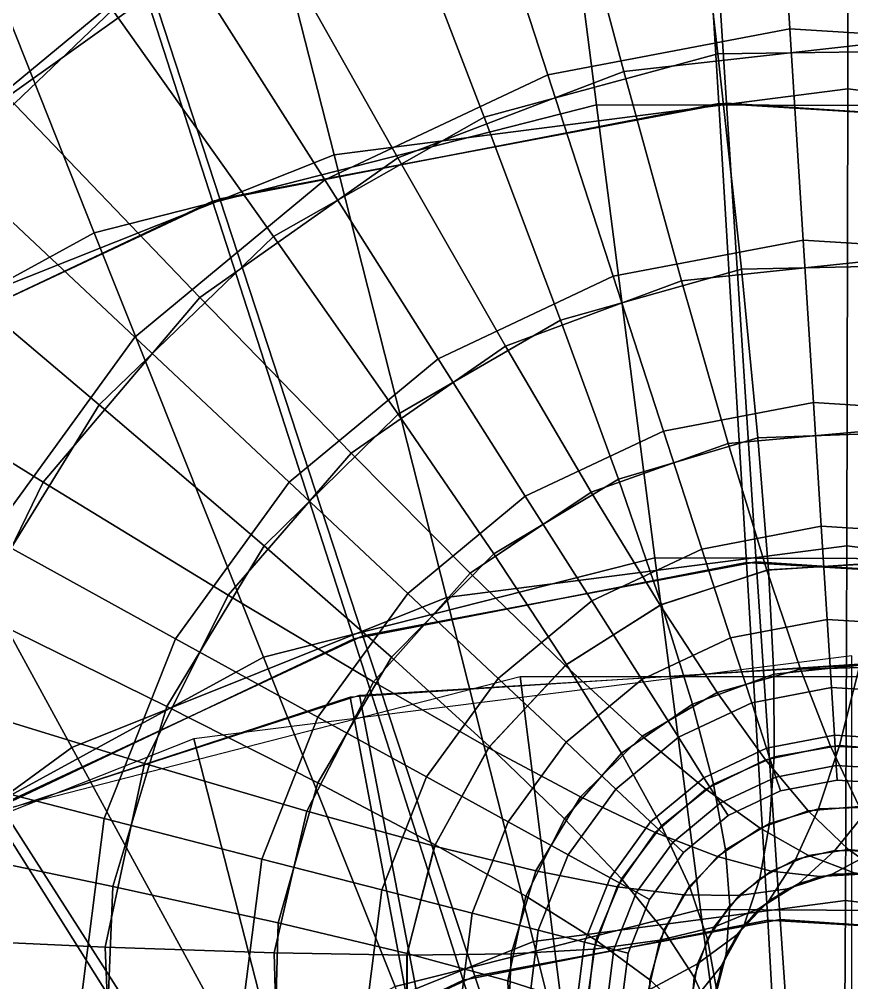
# Model space of a CAD drawing. Header units: metres. Extents: x -115920 to 115770, y -165555 to 165691.
# Drawn here: x -36335 to 0, y 51218 to 93257 of the extents above; entities that cross this region are included whole.
import ezdxf

# ---------------------------------------------------------------- set-up
doc = ezdxf.new("R2010")
doc.units = ezdxf.units.M

msp = doc.modelspace()

# ---------------------------------------------------------------- linework, layer by layer
for points in [[(-163.291, 90215.2, 54663.2), (-127.003, 115878, 57053.5), (-28940.8, 112206, 56276.8), (-22593.8, 87340.3, 53886.6)], [(22277.4, 87421.5, 55439.9), (28694.7, 112269, 57830.1), (-127.003, 115878, 57053.5), (-163.291, 90215.2, 54663.2)], [(-5799.4, 89578.3, -51556.6), (-7380.86, 115293, -50780), (-35821.1, 109835, -53170.3), (-27894.4, 85321.8, -53946.9)], [(-7127.35, 115309, -46293.5), (-5473.46, 89598.8, -45516.8), (-27583.8, 85422.7, -47907.1), (-35579.5, 109914, -48683.7)], [(16660, 88206.3, -49166.4), (21523.2, 113506, -48389.7), (-7380.86, 115293, -50780), (-5799.4, 89578.3, -51556.6)], [(21772.7, 113459, -43903.2), (16980.8, 88145.1, -43126.5), (-5473.46, 89598.8, -45516.8), (-7127.35, 115309, -46293.5)], [(-14397.4, 114980, -1149.87), (-11145, 89524.3, 1240.4), (-33058.6, 83940.1, 463.755), (-42539.6, 107788, -1926.51)], [(14649.4, 114949, -373.222), (11469, 89483.3, 2017.04), (-11145, 89524.3, 1240.4), (-14397.4, 114980, -1149.87)], [(-22593.8, 87340.3, 53886.6), (-28940.8, 112206, 56276.8), (-55936.1, 101484, 55500.2), (-43604.6, 78977.5, 53109.9)], [(-33367.9, 111401, -57661.1), (-25774.2, 97789.8, -56183.8), (-36849.3, 89878.6, -58217.1), (-47589.4, 101174, -59694.3)], [(-27894.4, 85321.8, 5809.73), (-35821.1, 109835, 6586.38), (-62010.6, 97476, 4196.11), (-48236.7, 75704.2, 3419.47)], [(-35579.5, 109914, -48683.7), (-27583.8, 85422.7, -47907.1), (-47961, 75879.2, -50297.3), (-61796.1, 97612.1, -51074)], [(-37694.8, 109397, 6610.62), (-29415, 96350.6, 9123.9), (-40017.8, 87579.2, 9123.9), (-51282.1, 98157.1, 6610.62)], [(-29415, 96350.6, 56876.1), (-37694.8, 109397, 59389.4), (-51282.1, 98157.1, 59389.4), (-40017.8, 87579.2, 56876.1)], [(-42539.6, 107788, -1926.51), (-33058.6, 83940.1, 463.755), (-52895, 73081.6, -312.889), (-68008.8, 93822.1, -2703.15)], [(-32267.3, 93669.1, 6450.04), (-41350, 106335, 7927.31), (-54061, 94282.2, 5894.02), (-42113.7, 84272.6, 4416.76)], [(-3446.98, 104788, 9123.9), (-2695.6, 92845.3, 11637.2), (-13266.1, 90828.8, 11637.2), (-16963.9, 102210, 9123.9)], [(-2695.6, 92845.3, 54362.8), (-3446.98, 104788, 56876.1), (-16963.9, 102210, 56876.1), (-13266.1, 90828.8, 54362.8)], [(10286.6, 103924, 9123.9), (8044.28, 92169.6, 11637.2), (-2695.6, 92845.3, 11637.2), (-3446.98, 104788, 9123.9)], [(8044.28, 92169.6, 54362.8), (10286.6, 103924, 56876.1), (-3446.98, 104788, 56876.1), (-2695.6, 92845.3, 54362.8)], [(436.767, 104295, -52117.2), (561.565, 92157.1, -50640), (-9940.11, 90972.3, -52673.2), (-13079.7, 102698, -54150.5)], [(4726.54, 91895, -39759.4), (6371.68, 103922, -38282.2), (-7238.33, 103812, -40315.4), (-5840.82, 91754.3, -41792.7)], [(-5840.82, 91754.3, -41792.7), (-7238.33, 103812, -40315.4), (-20393.5, 100322, -42348.7), (-16041.2, 88989.9, -43826)], [(-13079.7, 102698, -54150.5), (-9940.11, 90972.3, -52673.2), (-19817.2, 87213, -54706.5), (-25774.2, 97789.8, -56183.8)], [(-16963.9, 102210, 9123.9), (-13266.1, 90828.8, 11637.2), (-23003, 86247, 11637.2), (-29415, 96350.6, 9123.9)], [(-13266.1, 90828.8, 54362.8), (-16963.9, 102210, 56876.1), (-29415, 96350.6, 56876.1), (-23003, 86247, 54362.8)], [(-16041.2, 88989.9, -43826), (-20393.5, 100322, -42348.7), (-32267.3, 93669.1, -44382), (-25233.6, 83775.7, -45859.3)], [(-25774.2, 97789.8, -56183.8), (-19817.2, 87213, -54706.5), (-28449.1, 81115.6, -56739.8), (-36849.3, 89878.6, -58217.1)], [(-29415, 96350.6, 9123.9), (-23003, 86247, 11637.2), (-31294.6, 79387.6, 11637.2), (-40017.8, 87579.2, 9123.9)], [(-23003, 86247, 54362.8), (-29415, 96350.6, 56876.1), (-40017.8, 87579.2, 56876.1), (-31294.6, 79387.6, 54362.8)], [(-25233.6, 83775.7, 4972.77), (-32267.3, 93669.1, 6450.04), (-42113.7, 84272.6, 4416.76), (-32840.5, 76439.2, 2939.49)], [(-2695.6, 92845.3, 11637.2), (-2115.38, 83623, 14150.4), (-10410.6, 82040.6, 14150.4), (-13266.1, 90828.8, 11637.2)], [(-2115.38, 83623, 51849.6), (-2695.6, 92845.3, 54362.8), (-13266.1, 90828.8, 54362.8), (-10410.6, 82040.6, 51849.6)], [(8044.28, 92169.6, 11637.2), (6312.78, 83092.8, 14150.4), (-2115.38, 83623, 14150.4), (-2695.6, 92845.3, 11637.2)], [(6312.78, 83092.8, 51849.6), (8044.28, 92169.6, 54362.8), (-2695.6, 92845.3, 54362.8), (-2115.38, 83623, 51849.6)], [(561.565, 92157.1, -50640), (722.022, 82695.7, -49162.7), (-7431.75, 81848.1, -51196), (-9940.11, 90972.3, -52673.2)], [(-4814.19, 82347.4, -43270), (-5840.82, 91754.3, -41792.7), (-16041.2, 88989.9, -43826), (-12707.4, 80133.9, -45303.2)], [(3381.53, 82528.4, -41236.7), (4726.54, 91895, -39759.4), (-5840.82, 91754.3, -41792.7), (-4814.19, 82347.4, -43270)], [(-13266.1, 90828.8, 11637.2), (-10410.6, 82040.6, 14150.4), (-18051.7, 78445, 14150.4), (-23003, 86247, 11637.2)], [(-10410.6, 82040.6, 51849.6), (-13266.1, 90828.8, 54362.8), (-23003, 86247, 54362.8), (-18051.7, 78445, 51849.6)], [(-9940.11, 90972.3, -52673.2), (-7431.75, 81848.1, -51196), (-15118.6, 78999.3, -53229.3), (-19817.2, 87213, -54706.5)], [(-209.948, 70280.6, 52273), (-163.291, 90215.2, 54663.2), (-22593.8, 87340.3, 53886.6), (-17681.4, 68020.4, 51496.3)], [(17274.7, 68124.8, 53049.6), (22277.4, 87421.5, 55439.9), (-163.291, 90215.2, 54663.2), (-209.948, 70280.6, 52273)], [(-36849.3, 89878.6, -58217.1), (-28449.1, 81115.6, -56739.8), (-35293.5, 73063, -58773.1), (-45609, 79461.7, -60250.4)], [(-4586.2, 69551.9, -52333.3), (-5799.4, 89578.3, -51556.6), (-27894.4, 85321.8, -53946.9), (-21739, 66226.3, -54723.6)], [(-5473.46, 89598.8, -45516.8), (-4167.13, 69578.3, -44740.2), (-21339.6, 66356.1, -47130.4), (-27583.8, 85422.7, -47907.1)], [(12854.7, 68507.4, -49943), (16660, 88206.3, -49166.4), (-5799.4, 89578.3, -51556.6), (-4586.2, 69551.9, -52333.3)], [(16980.8, 88145.1, -43126.5), (13267.2, 68428.7, -42349.9), (-4167.13, 69578.3, -44740.2), (-5473.46, 89598.8, -45516.8)], [(-11145, 89524.3, 1240.4), (-8600.2, 69752.7, 3630.67), (-25676.8, 65422.5, 2854.02), (-33058.6, 83940.1, 463.755)], [(11469, 89483.3, 2017.04), (9016.79, 69700.1, 4407.31), (-8600.2, 69752.7, 3630.67), (-11145, 89524.3, 1240.4)], [(-12707.4, 80133.9, -45303.2), (-16041.2, 88989.9, -43826), (-25233.6, 83775.7, -45859.3), (-19802.2, 76027, -47336.5)], [(-40017.8, 87579.2, 9123.9), (-31294.6, 79387.6, 11637.2), (-37619.8, 70681.7, 11637.2), (-48106.1, 76446.6, 9123.9)], [(-31294.6, 79387.6, 54362.8), (-40017.8, 87579.2, 56876.1), (-48106.1, 76446.6, 56876.1), (-37619.8, 70681.7, 54362.8)], [(-17681.4, 68020.4, 51496.3), (-22593.8, 87340.3, 53886.6), (-43604.6, 78977.5, 53109.9), (-34041.9, 61486.2, 50719.7)], [(-19817.2, 87213, -54706.5), (-15118.6, 78999.3, -53229.3), (-21855.4, 74328.4, -55262.5), (-28449.1, 81115.6, -56739.8)], [(-23003, 86247, 11637.2), (-18051.7, 78445, 14150.4), (-24558.6, 73062, 14150.4), (-31294.6, 79387.6, 11637.2)], [(-18051.7, 78445, 51849.6), (-23003, 86247, 54362.8), (-31294.6, 79387.6, 54362.8), (-24558.6, 73062, 51849.6)], [(-27583.8, 85422.7, -47907.1), (-21339.6, 66356.1, -47130.4), (-37171.3, 58964.4, -49520.7), (-47961, 75879.2, -50297.3)], [(-21739, 66226.3, 5033.09), (-27894.4, 85321.8, 5809.73), (-48236.7, 75704.2, 3419.47), (-37525.8, 58739.4, 2642.82)], [(-32840.5, 76439.2, 2939.49), (-42113.7, 84272.6, 4416.76), (-49313.8, 72722.6, 2383.48), (-38383.9, 67441.5, 906.212)], [(-33058.6, 83940.1, 463.755), (-25676.8, 65422.5, 2854.02), (-41140.1, 56981.6, 2077.38), (-52895, 73081.6, -312.889)], [(-19802.2, 76027, 3495.51), (-25233.6, 83775.7, 4972.77), (-32840.5, 76439.2, 2939.49), (-25652.7, 70284.7, 1462.23)], [(-2115.38, 83623, 14150.4), (-1669.49, 76535.8, 16663.7), (-8216.22, 75286.9, 16663.7), (-10410.6, 82040.6, 14150.4)], [(-1669.49, 76535.8, 49336.3), (-2115.38, 83623, 51849.6), (-10410.6, 82040.6, 51849.6), (-8216.22, 75286.9, 49336.3)], [(6312.78, 83092.8, 14150.4), (4982.14, 76117.3, 16663.7), (-1669.49, 76535.8, 16663.7), (-2115.38, 83623, 14150.4)], [(4982.14, 76117.3, 49336.3), (6312.78, 83092.8, 51849.6), (-2115.38, 83623, 51849.6), (-1669.49, 76535.8, 49336.3)], [(722.022, 82695.7, -49162.7), (928.326, 75310.5, -47685.4), (-5395.3, 74746.2, -49718.7), (-7431.75, 81848.1, -51196)], [(2251.24, 75227.3, -42713.9), (3381.53, 82528.4, -41236.7), (-4814.19, 82347.4, -43270), (-4093.25, 74994.6, -44747.2)], [(-10410.6, 82040.6, 14150.4), (-8216.22, 75286.9, 16663.7), (-14246.7, 72449.2, 16663.7), (-18051.7, 78445, 14150.4)], [(-8216.22, 75286.9, 49336.3), (-10410.6, 82040.6, 51849.6), (-18051.7, 78445, 51849.6), (-14246.7, 72449.2, 49336.3)], [(-4093.25, 74994.6, -44747.2), (-4814.19, 82347.4, -43270), (-12707.4, 80133.9, -45303.2), (-10180.6, 73191.4, -46780.5)], [(-7431.75, 81848.1, -51196), (-5395.3, 74746.2, -49718.7), (-11379.9, 72627, -51752), (-15118.6, 78999.3, -53229.3)], [(-28449.1, 81115.6, -56739.8), (-21855.4, 74328.4, -55262.5), (-27219, 68128.9, -57295.8), (-35293.5, 73063, -58773.1)], [(-10180.6, 73191.4, -46780.5), (-12707.4, 80133.9, -45303.2), (-19802.2, 76027, -47336.5), (-15628.2, 69931, -48813.8)], [(-45609, 79461.7, -60250.4), (-35293.5, 73063, -58773.1), (-39920.2, 63561.3, -60806.4), (-51502.9, 67193.6, -62283.6)], [(-31294.6, 79387.6, 11637.2), (-24558.6, 73062, 14150.4), (-29522.3, 66230, 14150.4), (-37619.8, 70681.7, 11637.2)], [(-24558.6, 73062, 51849.6), (-31294.6, 79387.6, 54362.8), (-37619.8, 70681.7, 54362.8), (-29522.3, 66230, 51849.6)], [(-34041.9, 61486.2, 50719.7), (-43604.6, 78977.5, 53109.9), (-61875.6, 65652.2, 52333.3), (-48263.4, 51088.6, 49943)], [(-15118.6, 78999.3, -53229.3), (-11379.9, 72627, -51752), (-16649.5, 69086, -53785.3), (-21855.4, 74328.4, -55262.5)], [(-18051.7, 78445, 14150.4), (-14246.7, 72449.2, 16663.7), (-19382, 68200.9, 16663.7), (-24558.6, 73062, 14150.4)], [(-14246.7, 72449.2, 49336.3), (-18051.7, 78445, 51849.6), (-24558.6, 73062, 51849.6), (-19382, 68200.9, 49336.3)], [(-1669.49, 76535.8, 16663.7), (-1329.61, 71133.5, 19177), (-6543.52, 70138.9, 19177), (-8216.22, 75286.9, 16663.7)], [(-1329.61, 71133.5, 46823), (-1669.49, 76535.8, 49336.3), (-8216.22, 75286.9, 49336.3), (-6543.52, 70138.9, 46823)], [(4982.14, 76117.3, 16663.7), (3967.85, 70800.2, 19177), (-1329.61, 71133.5, 19177), (-1669.49, 76535.8, 16663.7)], [(3967.85, 70800.2, 46823), (4982.14, 76117.3, 49336.3), (-1669.49, 76535.8, 49336.3), (-1329.61, 71133.5, 46823)], [(-25652.7, 70284.7, 1462.23), (-32840.5, 76439.2, 2939.49), (-38383.9, 67441.5, 906.212), (-29891.4, 63267.9, -571.054)], [(-15628.2, 69931, 2018.24), (-19802.2, 76027, 3495.51), (-25652.7, 70284.7, 1462.23), (-20093.8, 65418.2, -15.037)], [(-8216.22, 75286.9, 16663.7), (-6543.52, 70138.9, 19177), (-11346.3, 67878.9, 19177), (-14246.7, 72449.2, 16663.7)], [(-6543.52, 70138.9, 46823), (-8216.22, 75286.9, 49336.3), (-14246.7, 72449.2, 49336.3), (-11346.3, 67878.9, 46823)], [(928.326, 75310.5, -47685.4), (1193.58, 69532.5, -46208.2), (-3701.45, 69215.7, -48241.4), (-5395.3, 74746.2, -49718.7)], [(-3632.23, 69228.9, -46224.5), (-4093.25, 74994.6, -44747.2), (-10180.6, 73191.4, -46780.5), (-8300.14, 67721.4, -48257.8)], [(1263.9, 69528, -44191.2), (2251.24, 75227.3, -42713.9), (-4093.25, 74994.6, -44747.2), (-3632.23, 69228.9, -46224.5)], [(-5395.3, 74746.2, -49718.7), (-3701.45, 69215.7, -48241.4), (-8363.9, 67691.4, -50274.7), (-11379.9, 72627, -51752)], [(-21855.4, 74328.4, -55262.5), (-16649.5, 69086, -53785.3), (-20872.9, 64345.9, -55818.6), (-27219, 68128.9, -57295.8)], [(-8300.14, 67721.4, -48257.8), (-10180.6, 73191.4, -46780.5), (-15628.2, 69931, -48813.8), (-12446.5, 65100.5, -50291.1)], [(-35293.5, 73063, -58773.1), (-27219, 68128.9, -57295.8), (-30872.4, 60790.2, -59329.1), (-39920.2, 63561.3, -60806.4)], [(-24558.6, 73062, 14150.4), (-19382, 68200.9, 16663.7), (-23299.4, 62809, 16663.7), (-29522.3, 66230, 14150.4)], [(-19382, 68200.9, 49336.3), (-24558.6, 73062, 51849.6), (-29522.3, 66230, 51849.6), (-23299.4, 62809, 49336.3)], [(-14246.7, 72449.2, 16663.7), (-11346.3, 67878.9, 19177), (-15436.1, 64495.5, 19177), (-19382, 68200.9, 16663.7)], [(-11346.3, 67878.9, 46823), (-14246.7, 72449.2, 49336.3), (-19382, 68200.9, 49336.3), (-15436.1, 64495.5, 46823)], [(-11379.9, 72627, -51752), (-8363.9, 67691.4, -50274.7), (-12500.8, 65055.6, -52308), (-16649.5, 69086, -53785.3)], [(-1329.61, 71133.5, 19177), (-1074.15, 67073.2, 21690.3), (-5286.34, 66269.7, 21690.3), (-6543.52, 70138.9, 19177)], [(-1074.15, 67073.2, 44309.7), (-1329.61, 71133.5, 46823), (-6543.52, 70138.9, 46823), (-5286.34, 66269.7, 44309.7)], [(3967.85, 70800.2, 19177), (3205.52, 66803.9, 21690.3), (-1074.15, 67073.2, 21690.3), (-1329.61, 71133.5, 19177)], [(3205.52, 66803.9, 44309.7), (3967.85, 70800.2, 46823), (-1329.61, 71133.5, 46823), (-1074.15, 67073.2, 44309.7)], [(-37619.8, 70681.7, 11637.2), (-29522.3, 66230, 14150.4), (-32631.1, 58378.2, 14150.4), (-41581.3, 60676.3, 11637.2)], [(-29522.3, 66230, 51849.6), (-37619.8, 70681.7, 54362.8), (-41581.3, 60676.3, 54362.8), (-32631.1, 58378.2, 51849.6)], [(-20093.8, 65418.2, -15.037), (-25652.7, 70284.7, 1462.23), (-29891.4, 63267.9, -571.054), (-23296.9, 59936.7, -2048.32)], [(-269.937, 54808.8, 49882.7), (-209.948, 70280.6, 52273), (-17681.4, 68020.4, 51496.3), (-13891.8, 53019.7, 49106)], [(13368.9, 53154, 50659.3), (17274.7, 68124.8, 53049.6), (-209.948, 70280.6, 52273), (-269.937, 54808.8, 49882.7)], [(-12446.5, 65100.5, 540.979), (-15628.2, 69931, 2018.24), (-20093.8, 65418.2, -15.037), (-15810.8, 61530.8, -1492.3)], [(-6543.52, 70138.9, 19177), (-5286.34, 66269.7, 21690.3), (-9166.36, 64443.9, 21690.3), (-11346.3, 67878.9, 19177)], [(-5286.34, 66269.7, 44309.7), (-6543.52, 70138.9, 46823), (-11346.3, 67878.9, 46823), (-9166.36, 64443.9, 44309.7)], [(-8600.2, 69752.7, 3630.67), (-6601.55, 54410.4, 6020.93), (-19925.5, 51059.3, 5244.29), (-25676.8, 65422.5, 2854.02)], [(-3664.22, 53942.1, -53109.9), (-4586.2, 69551.9, -52333.3), (-21739, 66226.3, -54723.6), (-16963.9, 51336.1, -55500.2)], [(-4167.13, 69578.3, -44740.2), (-3125.41, 53976, -43963.5), (-16450.5, 51502.9, -46353.8), (-21339.6, 66356.1, -47130.4)], [(9016.79, 69700.1, 4407.31), (7137.17, 54342.8, 6797.58), (-6601.55, 54410.4, 6020.93), (-8600.2, 69752.7, 3630.67)], [(9865.75, 53158.6, -50719.7), (12854.7, 68507.4, -49943), (-4586.2, 69551.9, -52333.3), (-3664.22, 53942.1, -53109.9)], [(13267.2, 68428.7, -42349.9), (10396.1, 53057.5, -41573.3), (-3125.41, 53976, -43963.5), (-4167.13, 69578.3, -44740.2)], [(1193.58, 69532.5, -46208.2), (1534.62, 64994.7, -44730.9), (-2242.63, 64905.3, -46764.2), (-3701.45, 69215.7, -48241.4)], [(356.819, 65068.8, -45668.5), (1263.9, 69528, -44191.2), (-3632.23, 69228.9, -46224.5), (-3401.86, 64684.2, -47701.8)], [(-16649.5, 69086, -53785.3), (-12500.8, 65055.6, -52308), (-15852.3, 61473.8, -54341.3), (-20872.9, 64345.9, -55818.6)], [(-3701.45, 69215.7, -48241.4), (-2242.63, 64905.3, -46764.2), (-5878.97, 63879.3, -48797.5), (-8363.9, 67691.4, -50274.7)], [(-3401.86, 64684.2, -47701.8), (-3632.23, 69228.9, -46224.5), (-8300.14, 67721.4, -48257.8), (-6946.78, 63376.8, -49735)], [(-27219, 68128.9, -57295.8), (-20872.9, 64345.9, -55818.6), (-23784.8, 58704.3, -57851.8), (-30872.4, 60790.2, -59329.1)], [(-19382, 68200.9, 16663.7), (-15436.1, 64495.5, 19177), (-18556, 60201.3, 19177), (-23299.4, 62809, 16663.7)], [(-15436.1, 64495.5, 46823), (-19382, 68200.9, 49336.3), (-23299.4, 62809, 49336.3), (-18556, 60201.3, 46823)], [(-13891.8, 53019.7, 49106), (-17681.4, 68020.4, 51496.3), (-34041.9, 61486.2, 50719.7), (-26640.9, 47899.2, 48329.4)], [(-11346.3, 67878.9, 19177), (-9166.36, 64443.9, 21690.3), (-12470.4, 61710.5, 21690.3), (-15436.1, 64495.5, 19177)], [(-9166.36, 64443.9, 44309.7), (-11346.3, 67878.9, 46823), (-15436.1, 64495.5, 46823), (-12470.4, 61710.5, 44309.7)], [(-8363.9, 67691.4, -50274.7), (-5878.97, 63879.3, -48797.5), (-9145.91, 61981.2, -50830.7), (-12500.8, 65055.6, -52308)], [(-6946.78, 63376.8, -49735), (-8300.14, 67721.4, -48257.8), (-12446.5, 65100.5, -50291.1), (-10055.2, 61229, -51768.3)], [(-29891.4, 63267.9, -571.054), (-38383.9, 67441.5, 906.212), (-41515.6, 57347.8, -1127.07), (-32251.9, 55417.3, -2604.33)], [(-1074.15, 67073.2, 21690.3), (-886.909, 64097, 24203.5), (-4364.83, 63433.6, 24203.5), (-5286.34, 66269.7, 21690.3)], [(-886.909, 64097, 41796.5), (-1074.15, 67073.2, 44309.7), (-5286.34, 66269.7, 44309.7), (-4364.83, 63433.6, 41796.5)], [(3205.52, 66803.9, 21690.3), (2646.74, 63874.7, 24203.5), (-886.909, 64097, 24203.5), (-1074.15, 67073.2, 21690.3)], [(2646.74, 63874.7, 41796.5), (3205.52, 66803.9, 44309.7), (-1074.15, 67073.2, 44309.7), (-886.909, 64097, 41796.5)], [(-16963.9, 51336.1, 4256.44), (-21739, 66226.3, 5033.09), (-37525.8, 58739.4, 2642.82), (-29197.8, 45504.5, 1866.18)], [(-21339.6, 66356.1, -47130.4), (-16450.5, 51502.9, -46353.8), (-28741.9, 45793.8, -48744.1), (-37171.3, 58964.4, -49520.7)], [(-29522.3, 66230, 14150.4), (-23299.4, 62809, 16663.7), (-25752.9, 56612.2, 16663.7), (-32631.1, 58378.2, 14150.4)], [(-23299.4, 62809, 49336.3), (-29522.3, 66230, 51849.6), (-32631.1, 58378.2, 51849.6), (-25752.9, 56612.2, 49336.3)], [(-5286.34, 66269.7, 21690.3), (-4364.83, 63433.6, 24203.5), (-7568.49, 61926, 24203.5), (-9166.36, 64443.9, 21690.3)], [(-4364.83, 63433.6, 41796.5), (-5286.34, 66269.7, 44309.7), (-9166.36, 64443.9, 44309.7), (-7568.49, 61926, 41796.5)], [(-25676.8, 65422.5, 2854.02), (-19925.5, 51059.3, 5244.29), (-31997.4, 44499.9, 4467.64), (-41140.1, 56981.6, 2077.38)], [(0, 39712.6, -1584.07), (0, 65487.4, -1584.07), (-28720.5, 61859.1, -4097.35), (-22310.6, 36894.1, -4097.35)], [(-15810.8, 61530.8, -1492.3), (-20093.8, 65418.2, -15.037), (-23296.9, 59936.7, -2048.32), (-18181.7, 57236.5, -3525.58)], [(5392.25, 39915.1, 43826), (7064.18, 65554.7, 45859.3), (-21895, 63681.1, 44382), (-17138.1, 38431.3, 42348.7)], [(7474.36, 65528.9, 2413.55), (5919.62, 39881.9, 4446.83), (-16619.1, 38530.3, 2969.57), (-21491.3, 63758.1, 936.287)], [(-12500.8, 65055.6, -52308), (-9145.91, 61981.2, -50830.7), (-11838.2, 59330.3, -52864), (-15852.3, 61473.8, -54341.3)], [(-10055.2, 61229, -936.287), (-12446.5, 65100.5, 540.979), (-15810.8, 61530.8, -1492.3), (-12531.8, 58375.6, -2969.57)], [(-2242.63, 64905.3, -46764.2), (-926.216, 61541.4, -45286.9), (-3767.34, 60948.4, -47320.2), (-5878.97, 63879.3, -48797.5)], [(-527.607, 61566.5, -47145.7), (356.819, 65068.8, -45668.5), (-3401.86, 64684.2, -47701.8), (-3387.49, 61071.9, -49179)], [(1534.62, 64994.7, -44730.9), (1973.11, 61409.1, -43253.6), (-926.216, 61541.4, -45286.9), (-2242.63, 64905.3, -46764.2)], [(2365.43, 61334.3, -45112.5), (4093.07, 64506.7, -43635.2), (356.819, 65068.8, -45668.5), (-527.607, 61566.5, -47145.7)], [(-14474.4, 64576.7, -34256.6), (-11244, 39005.2, -34256.6), (-33025.4, 33412.7, -36769.9), (-42513.7, 57377.5, -36769.9)], [(-20872.9, 64345.9, -55818.6), (-15852.3, 61473.8, -54341.3), (-18207.6, 57171, -56374.6), (-23784.8, 58704.3, -57851.8)], [(-15436.1, 64495.5, 19177), (-12470.4, 61710.5, 21690.3), (-14990.9, 58241.3, 21690.3), (-18556, 60201.3, 19177)], [(-12470.4, 61710.5, 44309.7), (-15436.1, 64495.5, 46823), (-18556, 60201.3, 46823), (-14990.9, 58241.3, 44309.7)], [(14474.4, 64576.7, -31743.4), (11244, 39005.2, -31743.4), (-11244, 39005.2, -34256.6), (-14474.4, 64576.7, -34256.6)], [(-9166.36, 64443.9, 21690.3), (-7568.49, 61926, 24203.5), (-10296.6, 59669.1, 24203.5), (-12470.4, 61710.5, 21690.3)], [(-7568.49, 61926, 41796.5), (-9166.36, 64443.9, 44309.7), (-12470.4, 61710.5, 44309.7), (-10296.6, 59669.1, 41796.5)], [(-3387.49, 61071.9, -49179), (-3401.86, 64684.2, -47701.8), (-6946.78, 63376.8, -49735), (-6034.53, 59881.6, -51212.3)], [(-886.909, 64097, 24203.5), (-755.98, 62016, 26716.8), (-3720.48, 61450.5, 26716.8), (-4364.83, 63433.6, 24203.5)], [(-755.98, 62016, 39283.2), (-886.909, 64097, 41796.5), (-4364.83, 63433.6, 41796.5), (-3720.48, 61450.5, 39283.2)], [(2646.74, 63874.7, 24203.5), (2256.02, 61826.5, 26716.8), (-755.98, 62016, 26716.8), (-886.909, 64097, 24203.5)], [(2256.02, 61826.5, 39283.2), (2646.74, 63874.7, 41796.5), (-886.909, 64097, 41796.5), (-755.98, 62016, 39283.2)], [(-17138.1, 38431.3, 42348.7), (-21895, 63681.1, 44382), (-49478.5, 54664.5, 42904.7), (-38591.7, 31390.9, 40871.4)], [(-21491.3, 63758.1, 936.287), (-16619.1, 38530.3, 2969.57), (-38113.5, 31615.9, 1492.3), (-49106.6, 54839.5, -540.979)], [(-39920.2, 63561.3, -60806.4), (-30872.4, 60790.2, -59329.1), (-32585.9, 52773.6, -61362.4), (-42038.6, 53207.5, -62839.6)], [(-5878.97, 63879.3, -48797.5), (-3767.34, 60948.4, -47320.2), (-6371.75, 59667.6, -49353.5), (-9145.91, 61981.2, -50830.7)], [(-23296.9, 59936.7, -2048.32), (-29891.4, 63267.9, -571.054), (-32251.9, 55417.3, -2604.33), (-25036.1, 53830.8, -4081.6)], [(-6034.53, 59881.6, -51212.3), (-6946.78, 63376.8, -49735), (-10055.2, 61229, -51768.3), (-8302.4, 58070.4, -53245.6)], [(-4364.83, 63433.6, 24203.5), (-3720.48, 61450.5, 26716.8), (-6451.21, 60165.5, 26716.8), (-7568.49, 61926, 24203.5)], [(-3720.48, 61450.5, 39283.2), (-4364.83, 63433.6, 41796.5), (-7568.49, 61926, 41796.5), (-6451.21, 60165.5, 39283.2)], [(-23299.4, 62809, 16663.7), (-18556, 60201.3, 19177), (-20510, 55266.1, 19177), (-25752.9, 56612.2, 16663.7)], [(-18556, 60201.3, 46823), (-23299.4, 62809, 49336.3), (-25752.9, 56612.2, 49336.3), (-20510, 55266.1, 46823)], [(-22310.6, 36894.1, -4097.35), (-28720.5, 61859.1, -4097.35), (-55636.5, 51202.4, -6610.62), (-43219.4, 28615.8, -6610.62)], [(-9145.91, 61981.2, -50830.7), (-6371.75, 59667.6, -49353.5), (-8575.8, 57779.3, -51386.8), (-11838.2, 59330.3, -52864)], [(-7568.49, 61926, 24203.5), (-6451.21, 60165.5, 26716.8), (-8776.58, 58241.8, 26716.8), (-10296.6, 59669.1, 24203.5)], [(-6451.21, 60165.5, 39283.2), (-7568.49, 61926, 41796.5), (-10296.6, 59669.1, 41796.5), (-8776.58, 58241.8, 39283.2)], [(-755.98, 62016, 26716.8), (-673.056, 60697.9, 29230.1), (-3312.37, 60194.4, 29230.1), (-3720.48, 61450.5, 26716.8)], [(-673.056, 60697.9, 36769.9), (-755.98, 62016, 39283.2), (-3720.48, 61450.5, 39283.2), (-3312.37, 60194.4, 36769.9)], [(2256.02, 61826.5, 26716.8), (2008.55, 60529.2, 29230.1), (-673.056, 60697.9, 29230.1), (-755.98, 62016, 26716.8)], [(2008.55, 60529.2, 36769.9), (2256.02, 61826.5, 39283.2), (-755.98, 62016, 39283.2), (-673.056, 60697.9, 36769.9)], [(-26640.9, 47899.2, 48329.4), (-34041.9, 61486.2, 50719.7), (-48263.4, 51088.6, 49943), (-37716, 39769.1, 47552.8)], [(-15852.3, 61473.8, -54341.3), (-11838.2, 59330.3, -52864), (-13786.6, 56093.1, -54897.3), (-18207.6, 57171, -56374.6)], [(-12531.8, 58375.6, -2969.57), (-15810.8, 61530.8, -1492.3), (-18181.7, 57236.5, -3525.58), (-14221, 54995.9, -5002.85)], [(-12470.4, 61710.5, 21690.3), (-10296.6, 59669.1, 24203.5), (-12377.7, 56804.7, 24203.5), (-14990.9, 58241.3, 21690.3)], [(-10296.6, 59669.1, 41796.5), (-12470.4, 61710.5, 44309.7), (-14990.9, 58241.3, 44309.7), (-12377.7, 56804.7, 41796.5)], [(-3720.48, 61450.5, 26716.8), (-3312.37, 60194.4, 29230.1), (-5743.56, 59050.4, 29230.1), (-6451.21, 60165.5, 26716.8)], [(-3312.37, 60194.4, 36769.9), (-3720.48, 61450.5, 39283.2), (-6451.21, 60165.5, 39283.2), (-5743.56, 59050.4, 36769.9)], [(-926.216, 61541.4, -45286.9), (331.386, 58910.3, -43809.6), (-1894.94, 58712.8, -45842.9), (-3767.34, 60948.4, -47320.2)], [(-1445.53, 58798.5, -48623), (-527.607, 61566.5, -47145.7), (-3387.49, 61071.9, -49179), (-3588.23, 58162.6, -50656.3)], [(787.99, 58881.6, -46589.7), (2365.43, 61334.3, -45112.5), (-527.607, 61566.5, -47145.7), (-1445.53, 58798.5, -48623)], [(1973.11, 61409.1, -43253.6), (2536.89, 58548, -41776.4), (331.386, 58910.3, -43809.6), (-926.216, 61541.4, -45286.9)], [(-8302.4, 58070.4, -2413.55), (-10055.2, 61229, -936.287), (-12531.8, 58375.6, -2969.57), (-10048.6, 55752.1, -4446.83)], [(-3588.23, 58162.6, -50656.3), (-3387.49, 61071.9, -49179), (-6034.53, 59881.6, -51212.3), (-5505.46, 57013.8, -52689.6)], [(-41581.3, 60676.3, 11637.2), (-32631.1, 58378.2, 14150.4), (-33689.5, 50000, 14150.4), (-42930, 50000, 11637.2)], [(-32631.1, 58378.2, 51849.6), (-41581.3, 60676.3, 54362.8), (-42930, 50000, 54362.8), (-33689.5, 50000, 51849.6)], [(-30872.4, 60790.2, -59329.1), (-23784.8, 58704.3, -57851.8), (-25202.3, 52515.8, -59885.1), (-32585.9, 52773.6, -61362.4)], [(-3767.34, 60948.4, -47320.2), (-1894.94, 58712.8, -45842.9), (-4002.2, 57967.8, -47876.2), (-6371.75, 59667.6, -49353.5)], [(-673.056, 60697.9, 29230.1), (-632.869, 60059.2, 31743.4), (-3114.6, 59585.8, 31743.4), (-3312.37, 60194.4, 29230.1)], [(-632.869, 60059.2, 34256.6), (-673.056, 60697.9, 36769.9), (-3312.37, 60194.4, 36769.9), (-3114.6, 59585.8, 34256.6)], [(2008.55, 60529.2, 29230.1), (1888.63, 59900.5, 31743.4), (-632.869, 60059.2, 31743.4), (-673.056, 60697.9, 29230.1)], [(1888.63, 59900.5, 34256.6), (2008.55, 60529.2, 36769.9), (-673.056, 60697.9, 36769.9), (-632.869, 60059.2, 34256.6)], [(-18556, 60201.3, 19177), (-14990.9, 58241.3, 21690.3), (-16569.5, 54254.3, 21690.3), (-20510, 55266.1, 19177)], [(-14990.9, 58241.3, 44309.7), (-18556, 60201.3, 46823), (-20510, 55266.1, 46823), (-16569.5, 54254.3, 44309.7)], [(-6451.21, 60165.5, 26716.8), (-5743.56, 59050.4, 29230.1), (-7813.86, 57337.7, 29230.1), (-8776.58, 58241.8, 26716.8)], [(-5743.56, 59050.4, 36769.9), (-6451.21, 60165.5, 39283.2), (-8776.58, 58241.8, 39283.2), (-7813.86, 57337.7, 36769.9)], [(-3312.37, 60194.4, 29230.1), (-3114.6, 59585.8, 31743.4), (-5400.63, 58510, 31743.4), (-5743.56, 59050.4, 29230.1)], [(-3114.6, 59585.8, 34256.6), (-3312.37, 60194.4, 36769.9), (-5743.56, 59050.4, 36769.9), (-5400.63, 58510, 34256.6)], [(-18181.7, 57236.5, -3525.58), (-23296.9, 59936.7, -2048.32), (-25036.1, 53830.8, -4081.6), (-19410.2, 52487.6, -5558.87)], [(-5505.46, 57013.8, -52689.6), (-6034.53, 59881.6, -51212.3), (-8302.4, 58070.4, -53245.6), (-7076.77, 55424.3, -54722.9)], [(-632.869, 60059.2, 31743.4), (-632.869, 60059.2, 34256.6), (-3114.6, 59585.8, 34256.6), (-3114.6, 59585.8, 31743.4)], [(1888.63, 59900.5, 31743.4), (1888.63, 59900.5, 34256.6), (-632.869, 60059.2, 34256.6), (-632.869, 60059.2, 31743.4)], [(-11838.2, 59330.3, -52864), (-8575.8, 57779.3, -51386.8), (-10241, 55402.2, -53420), (-13786.6, 56093.1, -54897.3)], [(-10296.6, 59669.1, 24203.5), (-8776.58, 58241.8, 26716.8), (-10550.5, 55800.2, 26716.8), (-12377.7, 56804.7, 24203.5)], [(-8776.58, 58241.8, 39283.2), (-10296.6, 59669.1, 41796.5), (-12377.7, 56804.7, 41796.5), (-10550.5, 55800.2, 39283.2)], [(-6371.75, 59667.6, -49353.5), (-4002.2, 57967.8, -47876.2), (-5857.98, 56722.2, -49909.5), (-8575.8, 57779.3, -51386.8)], [(-3114.6, 59585.8, 31743.4), (-3114.6, 59585.8, 34256.6), (-5400.63, 58510, 34256.6), (-5400.63, 58510, 31743.4)], [(-37171.3, 58964.4, -49520.7), (-28741.9, 45793.8, -48744.1), (-39227.4, 37207.3, -51134.3), (-50667.3, 47867.8, -51911)], [(-5743.56, 59050.4, 29230.1), (-5400.63, 58510, 31743.4), (-7347.32, 56899.6, 31743.4), (-7813.86, 57337.7, 29230.1)], [(-5400.63, 58510, 34256.6), (-5743.56, 59050.4, 36769.9), (-7813.86, 57337.7, 36769.9), (-7347.32, 56899.6, 34256.6)], [(-739.415, 56992.9, -48067), (787.99, 58881.6, -46589.7), (-1445.53, 58798.5, -48623), (-2455.25, 56589.3, -50100.3)], [(331.386, 58910.3, -43809.6), (1610.03, 56845.1, -42332.4), (-142.86, 57030.4, -44365.7), (-1894.94, 58712.8, -45842.9)], [(1022.88, 56957.1, -46033.7), (2972, 58406.6, -44556.4), (787.99, 58881.6, -46589.7), (-739.415, 56992.9, -48067)], [(-29197.8, 45504.5, 1866.18), (-37525.8, 58739.4, 2642.82), (-50954.8, 47561.7, 252.557), (-39597, 36813.7, -524.088)], [(-23784.8, 58704.3, -57851.8), (-18207.6, 57171, -56374.6), (-19419, 52417.7, -58407.9), (-25202.3, 52515.8, -59885.1)], [(-5400.63, 58510, 31743.4), (-5400.63, 58510, 34256.6), (-7347.32, 56899.6, 34256.6), (-7347.32, 56899.6, 31743.4)], [(-2455.25, 56589.3, -50100.3), (-1445.53, 58798.5, -48623), (-3588.23, 58162.6, -50656.3), (-4016.82, 55771.7, -52133.6)], [(-1894.94, 58712.8, -45842.9), (-142.86, 57030.4, -44365.7), (-1886.77, 56774, -46398.9), (-4002.2, 57967.8, -47876.2)], [(-32631.1, 58378.2, 14150.4), (-25752.9, 56612.2, 16663.7), (-26588.2, 50000, 16663.7), (-33689.5, 50000, 14150.4)], [(-25752.9, 56612.2, 49336.3), (-32631.1, 58378.2, 51849.6), (-33689.5, 50000, 51849.6), (-26588.2, 50000, 49336.3)], [(-14990.9, 58241.3, 21690.3), (-12377.7, 56804.7, 24203.5), (-13681.1, 53512.7, 24203.5), (-16569.5, 54254.3, 21690.3)], [(-12377.7, 56804.7, 41796.5), (-14990.9, 58241.3, 44309.7), (-16569.5, 54254.3, 44309.7), (-13681.1, 53512.7, 41796.5)], [(-10048.6, 55752.1, -4446.83), (-12531.8, 58375.6, -2969.57), (-14221, 54995.9, -5002.85), (-11163.4, 53072.4, -6480.12)], [(-8776.58, 58241.8, 26716.8), (-7813.86, 57337.7, 29230.1), (-9393.19, 55164, 29230.1), (-10550.5, 55800.2, 26716.8)], [(-7813.86, 57337.7, 36769.9), (-8776.58, 58241.8, 39283.2), (-10550.5, 55800.2, 39283.2), (-9393.19, 55164, 36769.9)], [(-7076.77, 55424.3, -3890.82), (-8302.4, 58070.4, -2413.55), (-10048.6, 55752.1, -4446.83), (-8203.42, 53494, -5924.1)], [(-4016.82, 55771.7, -52133.6), (-3588.23, 58162.6, -50656.3), (-5505.46, 57013.8, -52689.6), (-5325.99, 54591.4, -54166.8)], [(-8575.8, 57779.3, -51386.8), (-5857.98, 56722.2, -49909.5), (-7345.69, 55054.2, -51942.8), (-10241, 55402.2, -53420)], [(-4002.2, 57967.8, -47876.2), (-1886.77, 56774, -46398.9), (-3512.13, 56092, -48432.2), (-5857.98, 56722.2, -49909.5)], [(-42513.7, 57377.5, -36769.9), (-33025.4, 33412.7, -36769.9), (-52731.7, 22579, -39283.2), (-67881.8, 43431.3, -39283.2)], [(-32251.9, 55417.3, -2604.33), (-41515.6, 57347.8, -1127.07), (-42038.6, 46792.5, -3160.35), (-32585.9, 47226.4, -4637.62)], [(-14221, 54995.9, -5002.85), (-18181.7, 57236.5, -3525.58), (-19410.2, 52487.6, -5558.87), (-15016.7, 51302.3, -7036.13)], [(-7813.86, 57337.7, 29230.1), (-7347.32, 56899.6, 31743.4), (-8832.35, 54855.6, 31743.4), (-9393.19, 55164, 29230.1)], [(-7347.32, 56899.6, 34256.6), (-7813.86, 57337.7, 36769.9), (-9393.19, 55164, 36769.9), (-8832.35, 54855.6, 34256.6)], [(-41140.1, 56981.6, 2077.38), (-31997.4, 44499.9, 4467.64), (-42058.8, 35144.4, 3691), (-54018.3, 44960.3, 1300.73)], [(-18207.6, 57171, -56374.6), (-13786.6, 56093.1, -54897.3), (-14868.8, 52473.1, -56930.6), (-19419, 52417.7, -58407.9)], [(-12377.7, 56804.7, 24203.5), (-10550.5, 55800.2, 26716.8), (-11661.5, 52994.2, 26716.8), (-13681.1, 53512.7, 24203.5)], [(-10550.5, 55800.2, 39283.2), (-12377.7, 56804.7, 41796.5), (-13681.1, 53512.7, 41796.5), (-11661.5, 52994.2, 39283.2)], [(-7347.32, 56899.6, 31743.4), (-7347.32, 56899.6, 34256.6), (-8832.35, 54855.6, 34256.6), (-8832.35, 54855.6, 31743.4)], [(-5325.99, 54591.4, -54166.8), (-5505.46, 57013.8, -52689.6), (-7076.77, 55424.3, -54722.9), (-6300.51, 53122.7, -56200.1)], [(-2313.77, 55548.2, -49544.3), (-739.415, 56992.9, -48067), (-2455.25, 56589.3, -50100.3), (-3620.87, 54798.5, -51577.5)], [(-1886.77, 56774, -46398.9), (108.844, 56010.4, -44921.7), (-1389.3, 55848.6, -46955), (-3512.13, 56092, -48432.2)], [(-861.287, 55949.4, -47511), (1022.88, 56957.1, -46033.7), (-739.415, 56992.9, -48067), (-2313.77, 55548.2, -49544.3)], [(-142.86, 57030.4, -44365.7), (1600.15, 55794.5, -42888.4), (108.844, 56010.4, -44921.7), (-1886.77, 56774, -46398.9)], [(645.316, 55976.6, -45477.7), (2720.91, 56484.2, -44000.4), (1022.88, 56957.1, -46033.7), (-861.287, 55949.4, -47511)], [(1610.03, 56845.1, -42332.4), (2990.91, 55214.5, -40855.1), (1600.15, 55794.5, -42888.4), (-142.86, 57030.4, -44365.7)], [(-25752.9, 56612.2, 16663.7), (-20510, 55266.1, 19177), (-21175.3, 50000, 19177), (-26588.2, 50000, 16663.7)], [(-20510, 55266.1, 46823), (-25752.9, 56612.2, 49336.3), (-26588.2, 50000, 49336.3), (-21175.3, 50000, 46823)], [(-5857.98, 56722.2, -49909.5), (-3512.13, 56092, -48432.2), (-4916.81, 55027.2, -50465.5), (-7345.69, 55054.2, -51942.8)], [(-3620.87, 54798.5, -51577.5), (-2455.25, 56589.3, -50100.3), (-4016.82, 55771.7, -52133.6), (-4700.46, 53747.3, -53610.8)], [(-13786.6, 56093.1, -54897.3), (-10241, 55402.2, -53420), (-11262.7, 52685.6, -55453.3), (-14868.8, 52473.1, -56930.6)], [(-3512.13, 56092, -48432.2), (-1389.3, 55848.6, -46955), (-2800.15, 55319.4, -48988.2), (-4916.81, 55027.2, -50465.5)], [(-2800.15, 55319.4, -48988.2), (-861.287, 55949.4, -47511), (-2313.77, 55548.2, -49544.3), (-4035.05, 54455.9, -51021.5)], [(-1389.3, 55848.6, -46955), (645.316, 55976.6, -45477.7), (-861.287, 55949.4, -47511), (-2800.15, 55319.4, -48988.2)], [(108.844, 56010.4, -44921.7), (2111.37, 55628.4, -43444.4), (645.316, 55976.6, -45477.7), (-1389.3, 55848.6, -46955)], [(-10550.5, 55800.2, 26716.8), (-9393.19, 55164, 29230.1), (-10382.3, 52665.7, 29230.1), (-11661.5, 52994.2, 26716.8)], [(-9393.19, 55164, 36769.9), (-10550.5, 55800.2, 39283.2), (-11661.5, 52994.2, 39283.2), (-10382.3, 52665.7, 36769.9)], [(-8203.42, 53494, -5924.1), (-10048.6, 55752.1, -4446.83), (-11163.4, 53072.4, -6480.12), (-8814.61, 51344.1, -7957.38)], [(-4700.46, 53747.3, -53610.8), (-4016.82, 55771.7, -52133.6), (-5325.99, 54591.4, -54166.8), (-5484.71, 52460.6, -55644.1)], [(-4035.05, 54455.9, -51021.5), (-2313.77, 55548.2, -49544.3), (-3620.87, 54798.5, -51577.5), (-5016.42, 53312.4, -53054.8)], [(-25036.1, 53830.8, -4081.6), (-32251.9, 55417.3, -2604.33), (-32585.9, 47226.4, -4637.62), (-25202.3, 47484.2, -6114.88)], [(-20510, 55266.1, 19177), (-16569.5, 54254.3, 21690.3), (-17107, 50000, 21690.3), (-21175.3, 50000, 19177)], [(-16569.5, 54254.3, 44309.7), (-20510, 55266.1, 46823), (-21175.3, 50000, 46823), (-17107, 50000, 44309.7)], [(-10241, 55402.2, -53420), (-7345.69, 55054.2, -51942.8), (-8371.84, 53068.6, -53976.1), (-11262.7, 52685.6, -55453.3)], [(-9393.19, 55164, 29230.1), (-8832.35, 54855.6, 31743.4), (-9762.41, 52506.6, 31743.4), (-10382.3, 52665.7, 29230.1)], [(-8832.35, 54855.6, 34256.6), (-9393.19, 55164, 36769.9), (-10382.3, 52665.7, 36769.9), (-9762.41, 52506.6, 34256.6)], [(-6300.51, 53122.7, -5368.08), (-7076.77, 55424.3, -3890.82), (-8203.42, 53494, -5924.1), (-6879.15, 51457.7, -7401.36)], [(-4916.81, 55027.2, -50465.5), (-2800.15, 55319.4, -48988.2), (-4035.05, 54455.9, -51021.5), (-6012.55, 53646.5, -52498.8)], [(-11163.4, 53072.4, -6480.12), (-14221, 54995.9, -5002.85), (-15016.7, 51302.3, -7036.13), (-11576.8, 50199.7, -8513.4)], [(-347.067, 42817.2, 47492.4), (-269.937, 54808.8, 49882.7), (-13891.8, 53019.7, 49106), (-10984.4, 41385.7, 46715.8)], [(-8832.35, 54855.6, 31743.4), (-8832.35, 54855.6, 34256.6), (-9762.41, 52506.6, 34256.6), (-9762.41, 52506.6, 31743.4)], [(-7345.69, 55054.2, -51942.8), (-4916.81, 55027.2, -50465.5), (-6012.55, 53646.5, -52498.8), (-8371.84, 53068.6, -53976.1)], [(-5016.42, 53312.4, -53054.8), (-3620.87, 54798.5, -51577.5), (-4700.46, 53747.3, -53610.8), (-5682.58, 51960.8, -55088.1)], [(10312, 41558.3, 48269.1), (13368.9, 53154, 50659.3), (-269.937, 54808.8, 49882.7), (-347.067, 42817.2, 47492.4)], [(-6601.55, 54410.4, 6020.93), (-5022.09, 42523.1, 8411.2), (-15439.4, 39938.2, 7634.55), (-19925.5, 51059.3, 5244.29)], [(-16569.5, 54254.3, 21690.3), (-13681.1, 53512.7, 24203.5), (-14124.9, 50000, 24203.5), (-17107, 50000, 21690.3)], [(-13681.1, 53512.7, 41796.5), (-16569.5, 54254.3, 44309.7), (-17107, 50000, 44309.7), (-14124.9, 50000, 41796.5)], [(-6012.55, 53646.5, -52498.8), (-4035.05, 54455.9, -51021.5), (-5016.42, 53312.4, -53054.8), (-6730.5, 52036.7, -54532.1)], [(7137.17, 54342.8, 6797.58), (5710.75, 42436.1, 9187.84), (-5022.09, 42523.1, 8411.2), (-6601.55, 54410.4, 6020.93)], [(-5484.71, 52460.6, -55644.1), (-5325.99, 54591.4, -54166.8), (-6300.51, 53122.7, -56200.1), (-5924.32, 51019.3, -57677.4)], [(-19410.2, 52487.6, -5558.87), (-25036.1, 53830.8, -4081.6), (-25202.3, 47484.2, -6114.88), (-19419, 47582.3, -7592.15)], [(-2974.91, 41757.4, -53886.6), (-3664.22, 53942.1, -53109.9), (-16963.9, 51336.1, -55500.2), (-13266.1, 39705.7, -56276.8)], [(-3125.41, 53976, -43963.5), (-2282.14, 41801, -43186.9), (-12605.9, 39920.2, -45577.1), (-16450.5, 51502.9, -46353.8)], [(7503.2, 41185.4, -51496.3), (9865.75, 53158.6, -50719.7), (-3664.22, 53942.1, -53109.9), (-2974.91, 41757.4, -53886.6)], [(10396.1, 53057.5, -41573.3), (8185.04, 41055.3, -40796.6), (-2282.14, 41801, -43186.9), (-3125.41, 53976, -43963.5)], [(-13681.1, 53512.7, 24203.5), (-11661.5, 52994.2, 26716.8), (-12039.7, 50000, 26716.8), (-14124.9, 50000, 24203.5)], [(-11661.5, 52994.2, 39283.2), (-13681.1, 53512.7, 41796.5), (-14124.9, 50000, 41796.5), (-12039.7, 50000, 39283.2)], [(-8371.84, 53068.6, -53976.1), (-6012.55, 53646.5, -52498.8), (-6730.5, 52036.7, -54532.1), (-8871.95, 50890.2, -56009.3)], [(-6879.15, 51457.7, -7401.36), (-8203.42, 53494, -5924.1), (-8814.61, 51344.1, -7957.38), (-7025.54, 49701.1, -9434.65)], [(-5682.58, 51960.8, -55088.1), (-4700.46, 53747.3, -53610.8), (-5484.71, 52460.6, -55644.1), (-5991.69, 50486, -57121.4)], [(-42038.6, 53207.5, -62839.6), (-32585.9, 52773.6, -61362.4), (-32251.9, 44582.7, -63395.7), (-41515.6, 42652.2, -64872.9)], [(-10984.4, 41385.7, 46715.8), (-13891.8, 53019.7, 49106), (-26640.9, 47899.2, 48329.4), (-20931.5, 37353.8, 45939.1)], [(-11661.5, 52994.2, 26716.8), (-10382.3, 52665.7, 29230.1), (-10719.1, 50000, 29230.1), (-12039.7, 50000, 26716.8)], [(-10382.3, 52665.7, 36769.9), (-11661.5, 52994.2, 39283.2), (-12039.7, 50000, 39283.2), (-10719.1, 50000, 36769.9)], [(-8814.61, 51344.1, -7957.38), (-11163.4, 53072.4, -6480.12), (-11576.8, 50199.7, -8513.4), (-8871.95, 49109.8, -9990.66)], [(-11262.7, 52685.6, -55453.3), (-8371.84, 53068.6, -53976.1), (-8871.95, 50890.2, -56009.3), (-11576.8, 49800.3, -57486.6)], [(-6730.5, 52036.7, -54532.1), (-5016.42, 53312.4, -53054.8), (-5682.58, 51960.8, -55088.1), (-7025.54, 50298.9, -56565.4)], [(-5924.32, 51019.3, -6845.35), (-6300.51, 53122.7, -5368.08), (-6879.15, 51457.7, -7401.36), (-5991.69, 49514, -8878.63)], [(-32585.9, 52773.6, -61362.4), (-25202.3, 52515.8, -59885.1), (-25036.1, 46169.2, -61918.4), (-32251.9, 44582.7, -63395.7)], [(-14868.8, 52473.1, -56930.6), (-11262.7, 52685.6, -55453.3), (-11576.8, 49800.3, -57486.6), (-15016.7, 48697.7, -58963.9)], [(-10382.3, 52665.7, 29230.1), (-9762.41, 52506.6, 31743.4), (-10079.1, 50000, 31743.4), (-10719.1, 50000, 29230.1)], [(-9762.41, 52506.6, 34256.6), (-10382.3, 52665.7, 36769.9), (-10719.1, 50000, 36769.9), (-10079.1, 50000, 34256.6)], [(-25202.3, 52515.8, -59885.1), (-19419, 52417.7, -58407.9), (-19410.2, 47512.4, -60441.1), (-25036.1, 46169.2, -61918.4)], [(-15016.7, 51302.3, -7036.13), (-19410.2, 52487.6, -5558.87), (-19419, 47582.3, -7592.15), (-14868.8, 47526.9, -9069.41)], [(-19419, 52417.7, -58407.9), (-14868.8, 52473.1, -56930.6), (-15016.7, 48697.7, -58963.9), (-19410.2, 47512.4, -60441.1)], [(-9762.41, 52506.6, 31743.4), (-9762.41, 52506.6, 34256.6), (-10079.1, 50000, 34256.6), (-10079.1, 50000, 31743.4)], [(-5991.69, 50486, -57121.4), (-5484.71, 52460.6, -55644.1), (-5924.32, 51019.3, -57677.4), (-5924.32, 48980.7, -59154.7)], [(-8871.95, 50890.2, -56009.3), (-6730.5, 52036.7, -54532.1), (-7025.54, 50298.9, -56565.4), (-8814.61, 48655.9, -58042.6)], [(-7025.54, 50298.9, -56565.4), (-5682.58, 51960.8, -55088.1), (-5991.69, 50486, -57121.4), (-6879.15, 48542.3, -58598.6)], [(-13266.1, 39705.7, 3479.8), (-16963.9, 51336.1, 4256.44), (-29197.8, 45504.5, 1866.18), (-22723.7, 35159.1, 1089.53)], [(-16450.5, 51502.9, -46353.8), (-12605.9, 39920.2, -45577.1), (-22137.6, 35531.1, -47967.4), (-28741.9, 45793.8, -48744.1)], [(-11576.8, 50199.7, -8513.4), (-15016.7, 51302.3, -7036.13), (-14868.8, 47526.9, -9069.41), (-11262.7, 47314.4, -10546.7)], [(-7025.54, 49701.1, -9434.65), (-8814.61, 51344.1, -7957.38), (-8871.95, 49109.8, -9990.66), (-6730.5, 47963.3, -11467.9)], [(-5991.69, 49514, -8878.63), (-6879.15, 51457.7, -7401.36), (-7025.54, 49701.1, -9434.65), (-5682.58, 48039.2, -10911.9)]]:
    msp.add_3dface(points)

doc.saveas('drawing.dxf')
